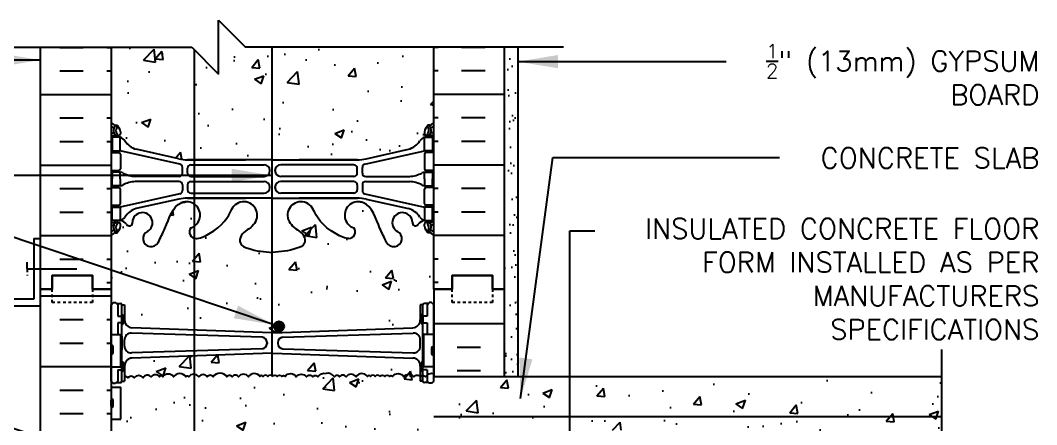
# Model space of a CAD drawing. Header units: inches. Extents: x 234.4 to 292.2, y 94 to 163.8.
# Drawn here: x 254.37 to 292.17, y 148.71 to 163.76 of the extents above; entities that cross this region are included whole.
import ezdxf

# ---------------------------------------------------------------- set-up
doc = ezdxf.new("R2010")
doc.units = ezdxf.units.IN
doc.header["$LTSCALE"] = 0.5
doc.header["$MEASUREMENT"] = 0
doc.linetypes.add('DASHED2', pattern=[0.375, 0.25, -0.125])
for name, color, linetype in [('HATCH', 12, 'Continuous'), ('line25', 2, 'Continuous'), ('LINE3', 3, 'Continuous'), ('LINE50', 5, 'Continuous'), ('LINE9', 9, 'Continuous'), ('TEXT', 4, 'Continuous'), ('Web_Edge', 9, 'Continuous')]:
    doc.layers.add(name, color=color, linetype=linetype)
doc.styles.add('DIM', font='romans.shx', dxfattribs={"width": 0.7})
doc.styles.add('ROMANS', font='romans.shx', dxfattribs={"height": 0.75})
doc.styles.get("Standard").update_dxf_attribs({"font": 'romans.shx', "height": 0.75})
doc.linetypes.add('STEEL', pattern='A,0.5,-0.2,["X",Standard,S=0.1,R=0,X=-0.1,Y=-0.05],-0.1', length=0.8)
doc.dimstyles.new('ext_8', dxfattribs={"dimscale": 8, "dimtxt": 0.09375, "dimasz": 0.09375, "dimexe": 0.09375, "dimexo": 0.0625, "dimgap": 0.0625, "dimtad": 1, "dimdec": 1, "dimzin": 3, "dimdsep": 46, "dimlunit": 4, "dimtxsty": 'DIM', "dimcen": 0.09, "dimdle": 0.09375, "dimclrt": 4, "dimadec": 0, "dimazin": 0, "dimtfac": 1, "dimtdec": 1, "dimtmove": 2, "dimatfit": 3, "dimfxl": 1, "dimfrac": 2, "dimtolj": 1, "dimtzin": 0, "dimarcsym": 0})

msp = doc.modelspace()

# ---------------------------------------------------------------- hatches: boundary and pattern name
at = {"layer": 'HATCH'}
h = msp.add_hatch(dxfattribs=at)
h.set_pattern_fill('AR-CONC', color=256, scale=0.5)
h.set_pattern_definition([(50, (0, 0), (3.5863, -0.31376), [0.375, -4.125]), (355, (0, 0), (-0.693757, 3.76096), [0.3, -3.3]), (100.4514, (0.299, -0.026), (2.892544, 3.4472), [0.3187, -3.50571]), (46.1842, (0, 1), (5.336207, -0.827596), [0.5625, -6.1875]), (96.6356, (0.4447, 0.931), (4.67331, 4.87059), [0.47805, -5.25857]), (351.1842, (0, 1), (4.67331, 4.87059), [0.45, -4.95]), (21, (0.5, 0.75), (2.984535, -2.013094), [0.375, -4.125]), (326, (0.5, 0.75), (1.216577, 3.62575), [0.3, -3.3]), (71.4514, (0.7487, 0.5822), (4.201112, 1.612656), [0.3187, -3.50571]), (37.5, (0, 0), (0.0607993, 1.6644693), [0, -3.26, 0, -3.35, 0, -3.3125]), (7.5, (0, 0), (1.315348, 1.972059), [0, -1.91, 0, -3.185, 0, -1.2625]), (327.5, (-1.115, 0), (2.669112, -0.1127744), [0, -1.25, 0, -3.9, 0, -5.175]), (317.5, (-1.615, 0), (2.915931, 0.500525), [0, -1.625, 0, -2.59, 0, -3.675])])
h.paths.add_polyline_path([(269.749, 148.508), (288.645, 148.508), (288.645, 150.508), (269.749, 150.508), (269.749, 150.332), (269.669, 150.252), (269.579, 150.252), (269.549, 150.282), (269.399, 150.282, -0.414214), (269.349, 150.332), (269.249, 150.332), (269.249, 150.492, 0.520744), (269.012, 150.492, 0.520567), (268.636, 150.492, 0.520567), (268.217, 150.509, 0.520567), (268.099, 150.509, 0.520567), (267.924, 150.509, 0.494469), (267.749, 150.509, 0.494469), (267.574, 150.509, 0.520567), (267.399, 150.509, 0.520567), (267.281, 150.509, 0.520567), (266.862, 150.492, 0.520567), (266.486, 150.492, 0.520567), (266.249, 150.492, 0.520567), (266.059, 150.492, 0.29101), (265.749, 150.621, 0.29101), (265.439, 150.492, 0.520567), (265.249, 150.492, 0.520567), (265.012, 150.492, 0.520567), (264.636, 150.492, 0.520567), (264.217, 150.509, 0.520567), (264.099, 150.509, 0.520567), (263.924, 150.509, 0.494469), (263.749, 150.509, 0.494469), (263.574, 150.509, 0.520567), (263.399, 150.509, 0.520567), (263.281, 150.509, 0.520567), (262.862, 150.492, 0.520567), (262.486, 150.492, 0.520567), (262.249, 150.492, 0.520567), (262.059, 150.492, 0.520567), (261.547, 150.492, 0.520567), (261.324, 150.492, 0.520567), (261.013, 150.492, 0.520567), (260.637, 150.492, 0.520567), (260.534, 150.492, 0.520567), (260.073, 150.492, 0.520567), (259.674, 150.492, 0.520567), (259.549, 150.492, 0.520567), (259.242, 150.492, 0.520567), (258.94, 150.45, 0.520567), (258.611, 150.45, 0.520567), (258.379, 150.45, 0.304661), (258.249, 150.5), (258.249, 150.332), (258.149, 150.332, -0.414214), (258.099, 150.282), (257.949, 150.282), (257.919, 150.252), (257.829, 150.252), (257.749, 150.332), (257.749, 150.113), (258.114, 150.113), (258.114, 148.913), (257.749, 148.913), (257.749, 148.163), (258.114, 148.163), (258.114, 146.963), (257.749, 146.963), (257.749, 146.213), (258.114, 146.213), (258.114, 145.133), (257.749, 145.133), (257.749, 144.383), (258.114, 144.383), (258.114, 143.303), (257.749, 143.303), (257.749, 142.553), (258.114, 142.553), (258.114, 141.353), (257.749, 141.353), (257.749, 140.95, -0.490353), (258.174, 140.95, -0.520567), (258.379, 140.95, -0.520567), (258.611, 140.95, -0.520567), (258.94, 140.95, -0.520567), (259.242, 140.992, -0.520567), (259.549, 140.992, -0.520567), (259.674, 140.992, -0.520567), (260.073, 140.992, -0.520567), (260.534, 140.992, -0.520567), (260.637, 140.992, -0.520567), (261.013, 140.992, -0.520567), (261.324, 140.992, -0.520567), (261.547, 140.992, -0.520567), (262.059, 140.992, -0.520567), (262.249, 140.992, -0.520567), (262.486, 140.992, -0.520567), (262.862, 140.992, -0.520567), (263.281, 141.009, -0.520567), (263.399, 141.009, -0.520567), (263.574, 141.009, -0.494469), (263.749, 141.009, -0.494469), (263.924, 141.009, -0.520567), (264.099, 141.009, -0.520567), (264.217, 141.009, -0.520567), (264.636, 140.992, -0.520567), (265.012, 140.992, -0.520567), (265.249, 140.992, -0.520567), (265.439, 140.992, -0.29101), (265.749, 141.121, -0.29101), (266.059, 140.992, -0.520567), (266.249, 140.992, -0.520567), (266.486, 140.992, -0.520567), (266.862, 140.992, -0.520567), (267.281, 141.009, -0.520567), (267.399, 141.009, -0.520567), (267.574, 141.009, -0.494469), (267.749, 141.009, -0.494469), (267.924, 141.009, -0.520567), (268.099, 141.009, -0.520567), (268.217, 141.009, -0.520567), (268.636, 140.992, -0.520567), (269.012, 140.992, -0.520567), (269.249, 140.992, -0.520567), (269.439, 140.992, -0.66246), (269.749, 141.008), (269.749, 142.508), (269.749, 147.008)])
h.paths.add_polyline_path([(269.403, 159.604, -0.249069), (269.513, 159.812), (269.513, 159.853), (269.603, 159.853, 0.088416), (269.749, 159.951), (269.749, 162.758), (262.749, 162.758), (261.749, 163.758), (261.749, 161.758), (260.749, 162.758), (257.749, 162.758), (257.749, 159.951, 0.088416), (257.895, 159.853), (257.985, 159.853), (257.985, 159.812, -0.249069), (258.095, 159.604), (258.095, 159.537, -0.414214), (258.032, 159.474), (257.985, 159.474), (257.985, 159.404), (258.09, 159.404, -0.168672), (258.276, 159.255, 0.17445), (258.683, 158.959), (260.264, 158.606, 0.054974), (260.591, 158.57), (263.749, 158.57), (266.907, 158.57, 0.054974), (267.234, 158.606), (268.814, 158.959, 0.17445), (269.222, 159.255, -0.168672), (269.408, 159.404), (269.513, 159.404), (269.513, 159.474), (269.465, 159.474, -0.414214), (269.403, 159.537)])
edge = h.paths.add_edge_path()
edge.add_arc((269.403, 155.397), 0.5, 46.2109, 66.4218)
edge.add_line((269.603, 155.856), (269.513, 155.856))
edge.add_line((269.513, 155.856), (269.513, 155.897))
edge.add_arc((269.653, 156.104), 0.25, 180, 235.9442, ccw=False)
edge.add_line((269.403, 156.104), (269.403, 156.172))
edge.add_arc((269.465, 156.172), 0.0625, 90, 180, ccw=False)
edge.add_line((269.465, 156.234), (269.513, 156.234))
edge.add_line((269.513, 156.234), (269.513, 156.304))
edge.add_line((269.513, 156.304), (269.408, 156.304))
edge.add_arc((269.445, 155.955), 0.352, 96.1291, 141.5331)
edge.add_arc((269.068, 156.223), 0.113, 167.8156, 334.0569, ccw=False)
edge.add_arc((268.583, 156.228), 0.375, 2.9237, 239.8675)
edge.add_arc((268.263, 155.634), 0.3, -152.403, 63.9425, ccw=False)
edge.add_spline(control_points=[(267.997, 155.495), (267.911, 155.662), (267.658, 156.152), (267.464, 156.833), (267.138, 156.964)], knot_values=[0, 0, 0, 0, 0.579211, 1.703896, 1.703896, 1.703896, 1.703896], degree=3, periodic=0)
edge.add_spline(control_points=[(267.138, 156.964), (267.088, 156.983), (267.034, 156.996), (266.977, 157.004)], knot_values=[1.703896, 1.703896, 1.703896, 1.703896, 1.875321, 1.875321, 1.875321, 1.875321], degree=3, periodic=0)
edge.add_arc((266.936, 156.506), 0.5, 85.2926, 251.7937)
edge.add_arc((266.59, 155.881), 0.242, -90, 38.2327, ccw=False)
edge.add_spline(control_points=[(266.59, 155.639), (266.469, 155.637), (265.65, 155.989), (265.405, 156.436), (265.265, 156.716)], knot_values=[0.038125, 0.038125, 0.038125, 0.038125, 0.320663, 1.237398, 1.237398, 1.237398, 1.237398], degree=3, periodic=0)
edge.add_spline(control_points=[(265.265, 156.716), (265.262, 156.722), (265.259, 156.728), (265.256, 156.735)], knot_values=[1.237398, 1.237398, 1.237398, 1.237398, 1.258119, 1.258119, 1.258119, 1.258119], degree=3, periodic=0)
edge.add_arc((264.811, 156.506), 0.5, 28.0183, 224.1875)
edge.add_spline(control_points=[(264.453, 156.157), (264.56, 155.995), (264.92, 155.904), (264.997, 155.408), (264.449, 155.172), (264.045, 155.144), (263.749, 155.123)], knot_values=[0.229407, 0.229407, 0.229407, 0.229407, 0.844432, 1.128849, 1.464331, 2.389004, 2.389004, 2.389004, 2.389004], degree=3, periodic=0)
edge.add_spline(control_points=[(263.749, 155.123), (263.453, 155.144), (263.049, 155.172), (262.501, 155.408), (262.577, 155.904), (262.937, 155.995), (263.045, 156.157)], knot_values=[0.229407, 0.229407, 0.229407, 0.229407, 1.15408, 1.489562, 1.773979, 2.389004, 2.389004, 2.389004, 2.389004], degree=3, periodic=0)
edge.add_arc((262.686, 156.506), 0.5, 315.8125, 511.9817)
edge.add_spline(control_points=[(262.242, 156.735), (262.239, 156.728), (262.236, 156.722), (262.233, 156.716)], knot_values=[1.237398, 1.237398, 1.237398, 1.237398, 1.258119, 1.258119, 1.258119, 1.258119], degree=3, periodic=0)
edge.add_spline(control_points=[(262.233, 156.716), (262.093, 156.436), (261.848, 155.989), (261.029, 155.637), (260.908, 155.639)], knot_values=[0.038125, 0.038125, 0.038125, 0.038125, 0.95486, 1.237398, 1.237398, 1.237398, 1.237398], degree=3, periodic=0)
edge.add_arc((260.908, 155.881), 0.242, 141.7673, 270, ccw=False)
edge.add_arc((260.561, 156.506), 0.5, 288.2063, 454.7074)
edge.add_spline(control_points=[(260.52, 157.004), (260.464, 156.996), (260.409, 156.983), (260.36, 156.964)], knot_values=[1.703896, 1.703896, 1.703896, 1.703896, 1.875321, 1.875321, 1.875321, 1.875321], degree=3, periodic=0)
edge.add_spline(control_points=[(260.36, 156.964), (260.034, 156.833), (259.84, 156.152), (259.587, 155.662), (259.501, 155.495)], knot_values=[0, 0, 0, 0, 1.124685, 1.703896, 1.703896, 1.703896, 1.703896], degree=3, periodic=0)
edge.add_arc((259.235, 155.634), 0.3, 116.0575, 333.1892, ccw=False)
edge.add_arc((258.915, 156.228), 0.375, 300.1325, 537.0763)
edge.add_arc((258.43, 156.223), 0.113, -154.0569, 12.1844, ccw=False)
edge.add_arc((258.052, 155.955), 0.352, 38.4669, 83.8709)
edge.add_line((258.09, 156.304), (257.985, 156.304))
edge.add_line((257.985, 156.304), (257.985, 156.234))
edge.add_line((257.985, 156.234), (258.032, 156.234))
edge.add_arc((258.032, 156.172), 0.0625, 0, 90, ccw=False)
edge.add_line((258.095, 156.172), (258.095, 156.104))
edge.add_arc((257.845, 156.104), 0.25, 304.0558, 360, ccw=False)
edge.add_line((257.985, 155.897), (257.985, 155.856))
edge.add_line((257.985, 155.856), (257.895, 155.856))
edge.add_arc((258.095, 155.397), 0.5, 113.5782, 133.7891)
edge.add_line((257.749, 155.758), (257.749, 153.758))
edge.add_line((257.749, 153.758), (257.749, 153.172))
edge.add_line((257.749, 153.172), (257.829, 153.252))
edge.add_line((257.829, 153.252), (257.919, 153.252))
edge.add_line((257.919, 153.252), (257.949, 153.222))
edge.add_line((257.949, 153.222), (258.099, 153.222))
edge.add_arc((258.099, 153.172), 0.05, 0, 90, ccw=False)
edge.add_line((258.149, 153.172), (258.249, 153.172))
edge.add_line((258.249, 153.172), (258.249, 152.611))
edge.add_arc((258.549, 152.611), 0.3, 180, 265.2426)
edge.add_line((258.524, 152.312), (263.732, 152.128))
edge.add_arc((263.749, 152.327), 0.2, 265.2426, 270)
edge.add_arc((263.749, 152.327), 0.2, 270, 274.7574)
edge.add_line((263.765, 152.128), (268.974, 152.312))
edge.add_arc((268.949, 152.611), 0.3, 274.7574, 360)
edge.add_line((269.249, 152.611), (269.249, 153.172))
edge.add_line((269.249, 153.172), (269.349, 153.172))
edge.add_arc((269.399, 153.172), 0.05, 90, 180, ccw=False)
edge.add_line((269.399, 153.222), (269.549, 153.222))
edge.add_line((269.549, 153.222), (269.579, 153.252))
edge.add_line((269.579, 153.252), (269.669, 153.252))
edge.add_line((269.669, 153.252), (269.749, 153.172))
edge.add_line((269.749, 153.172), (269.749, 153.758))
edge.add_line((269.749, 153.758), (269.749, 155.758))
h.paths.add_polyline_path([(268.974, 151.191), (263.765, 151.375, 0.020761), (263.749, 151.376, 0.020761), (263.732, 151.375), (258.524, 151.191, 0.390098), (258.249, 150.892), (258.249, 150.5, -0.304661), (258.379, 150.45, -0.520567), (258.611, 150.45, -0.520567), (258.94, 150.45, -0.520567), (259.242, 150.492, -0.520567), (259.549, 150.492, -0.520567), (259.674, 150.492, -0.520567), (260.073, 150.492, -0.520567), (260.534, 150.492, -0.520567), (260.637, 150.492, -0.520567), (261.013, 150.492, -0.520567), (261.324, 150.492, -0.520567), (261.547, 150.492, -0.520567), (262.059, 150.492, -0.520567), (262.249, 150.492, -0.520567), (262.486, 150.492, -0.520567), (262.862, 150.492, -0.520567), (263.281, 150.509, -0.520567), (263.399, 150.509, -0.520567), (263.574, 150.509, -0.494469), (263.749, 150.509, -0.494469), (263.924, 150.509, -0.520567), (264.099, 150.509, -0.520567), (264.217, 150.509, -0.520567), (264.636, 150.492, -0.520567), (265.012, 150.492, -0.520567), (265.249, 150.492, -0.520567), (265.439, 150.492, -0.29101), (265.749, 150.621, -0.29101), (266.059, 150.492, -0.520567), (266.249, 150.492, -0.520567), (266.486, 150.492, -0.520567), (266.862, 150.492, -0.520567), (267.281, 150.509, -0.520567), (267.399, 150.509, -0.520567), (267.574, 150.509, -0.494469), (267.749, 150.509, -0.494469), (267.924, 150.509, -0.520567), (268.099, 150.509, -0.520567), (268.217, 150.509, -0.520567), (268.636, 150.492, -0.520567), (269.012, 150.492, -0.520744), (269.249, 150.492), (269.249, 150.892, 0.390098)])
h.paths.add_polyline_path([(269.384, 140.603), (269.749, 140.603), (269.749, 141.008, 0.66246), (269.439, 140.992, 0.520567), (269.249, 140.992, 0.520567), (269.012, 140.992, 0.520567), (268.636, 140.992, 0.520567), (268.217, 141.009, 0.520567), (268.099, 141.009, 0.520567), (267.924, 141.009, 0.494469), (267.749, 141.009, 0.494469), (267.574, 141.009, 0.520567), (267.399, 141.009, 0.520567), (267.281, 141.009, 0.520567), (266.862, 140.992, 0.520567), (266.486, 140.992, 0.520567), (266.249, 140.992, 0.520567), (266.059, 140.992, 0.29101), (265.749, 141.121, 0.29101), (265.439, 140.992, 0.520567), (265.249, 140.992, 0.520567), (265.012, 140.992, 0.520567), (264.636, 140.992, 0.520567), (264.217, 141.009, 0.520567), (264.099, 141.009, 0.520567), (263.924, 141.009, 0.494469), (263.749, 141.009, 0.494469), (263.574, 141.009, 0.520567), (263.399, 141.009, 0.520567), (263.281, 141.009, 0.520567), (262.862, 140.992, 0.520567), (262.486, 140.992, 0.520567), (262.249, 140.992, 0.520567), (262.059, 140.992, 0.520567), (261.547, 140.992, 0.520567), (261.324, 140.992, 0.520567), (261.013, 140.992, 0.520567), (260.637, 140.992, 0.520567), (260.534, 140.992, 0.520567), (260.073, 140.992, 0.520567), (259.674, 140.992, 0.520567), (259.549, 140.992, 0.520567), (259.242, 140.992, 0.520567), (258.94, 140.95, 0.520567), (258.611, 140.95, 0.520567), (258.379, 140.95, 0.520567), (258.174, 140.95, 0.490353), (257.749, 140.95), (257.749, 140.603), (258.114, 140.603), (258.114, 139.771, -0.327813), (258.149, 139.723), (258.249, 139.723), (258.249, 139.163, 0.390098), (258.524, 138.864), (263.732, 138.68, 0.020761), (263.749, 138.679, 0.020761), (263.765, 138.68), (268.974, 138.864, 0.390098), (269.249, 139.163), (269.249, 139.723), (269.349, 139.723, -0.327813), (269.384, 139.771)])
h.paths.add_polyline_path([(263.549, 138.321, 0.390098), (263.365, 138.52), (258.509, 138.672, 0.425773), (258.249, 138.422), (258.249, 138.185, 0.425773), (258.509, 137.935), (263.365, 138.087, 0.390098), (263.549, 138.286)])
h.paths.add_polyline_path([(269.249, 138.185), (269.249, 138.422, 0.425773), (268.989, 138.672), (264.132, 138.52, 0.390098), (263.949, 138.321), (263.949, 138.286, 0.390098), (264.132, 138.087), (268.993, 137.935, 0.421005)])
h = msp.add_hatch(dxfattribs=at)
h.set_pattern_fill('AR-SAND', color=256, scale=0.5, style=0)
h.set_pattern_definition([(37.5, (74.61615, 8.0984), (-0.0314967, 0.963412), [0, -0.76, 0, -0.85, 0, -0.8125]), (7.5, (74.6161, 8.0984), (0.8848884, 1.411073), [0, -0.41, 0, -0.685, 0, -0.2625]), (327.5, (74.00115, 8.0984), (1.557071, 0.0028295), [0, -0.25, 0, -0.9, 0, -1.175]), (317.5, (74.0011, 8.0984), (1.503063, 0.438838), [0, -0.125, 0, -0.59, 0, -0.675])])
h.paths.add_polyline_path([(272.374, 150.508), (272.874, 150.508), (272.874, 162.758), (272.374, 162.758), (272.374, 153.758)])
h = msp.add_hatch(dxfattribs=at)
h.set_pattern_fill('INSUL', color=256, scale=7, style=0)
h.set_pattern_definition([(0, (-2668.4127, -261.2513), (0, 2.625), []), (0, (-2668.4127, -260.3763), (0, 2.625), [0.875, -0.875]), (0, (-2668.4127, -259.5013), (0, 2.625), [0.875, -0.875])])
h.paths.add_polyline_path([(255.124, 135.758), (255.561, 135.758), (255.561, 136.258), (257.061, 136.258), (257.061, 135.758), (257.749, 135.758), (257.749, 153.758), (257.061, 153.758), (257.061, 154.258), (255.561, 154.258), (255.561, 153.758), (255.124, 153.758)])
h = msp.add_hatch(dxfattribs=at)
h.set_pattern_fill('INSUL', color=256, scale=7, style=0)
h.set_pattern_definition([(0, (74.6161, 8.0984), (0, 2.625), []), (0, (74.6161, 8.9734), (0, 2.625), [0.875, -0.875]), (0, (74.6161, 9.8484), (0, 2.625), [0.875, -0.875])])
h.paths.add_polyline_path([(272.374, 141.008), (269.749, 141.008), (269.749, 135.758), (270.436, 135.758), (270.436, 136.258), (271.936, 136.258), (271.936, 135.758), (272.374, 135.758)])
h.paths.add_polyline_path([(270.436, 153.258), (270.436, 153.758), (269.749, 153.758), (269.749, 150.508), (272.374, 150.508), (272.374, 153.758), (271.936, 153.758), (271.936, 153.258)])
at = {"layer": 'LINE3'}
msp.add_hatch(color=256, dxfattribs=at).paths.add_polyline_path([(264.18, 152.37, 1), (263.805, 152.37, 1)])

# ---------------------------------------------------------------- linework, layer by layer
at = {"layer": 'HATCH'}
for p, q in [((255.837, 162.749), (256.712, 162.749)), ((257.587, 162.749), (257.749, 162.749)), ((269.91, 162.749), (269.749, 162.749)), ((271.66, 162.749), (270.785, 162.749)), ((255.837, 161.874), (256.712, 161.874)), ((257.587, 161.874), (257.749, 161.874)), ((269.91, 161.874), (269.749, 161.874)), ((271.66, 161.874), (270.785, 161.874)), ((255.124, 160.999), (257.749, 160.999)), ((272.374, 160.999), (269.749, 160.999)), ((255.837, 160.124), (256.712, 160.124)), ((257.587, 160.124), (257.749, 160.124)), ((269.91, 160.124), (269.749, 160.124)), ((271.66, 160.124), (270.785, 160.124)), ((255.837, 159.249), (256.712, 159.249)), ((257.587, 159.249), (257.749, 159.249)), ((269.91, 159.249), (269.749, 159.249)), ((271.66, 159.249), (270.785, 159.249)), ((255.124, 158.374), (257.749, 158.374)), ((272.374, 158.374), (269.749, 158.374)), ((255.837, 157.499), (256.712, 157.499)), ((257.587, 157.499), (257.749, 157.499)), ((269.91, 157.499), (269.749, 157.499)), ((271.66, 157.499), (270.785, 157.499)), ((255.837, 156.624), (256.712, 156.624)), ((257.587, 156.624), (257.749, 156.624)), ((269.91, 156.624), (269.749, 156.624)), ((271.66, 156.624), (270.785, 156.624)), ((255.124, 155.749), (257.749, 155.749)), ((272.374, 155.749), (269.749, 155.749)), ((255.837, 154.874), (256.712, 154.874)), ((257.587, 154.874), (257.749, 154.874)), ((269.91, 154.874), (269.749, 154.874)), ((271.66, 154.874), (270.785, 154.874)), ((257.587, 153.999), (257.749, 153.999)), ((269.91, 153.999), (269.749, 153.999))]:
    msp.add_line(p, q, dxfattribs=at)
for points in [[(263.749, 150.509, 0.494469), (263.574, 150.509, 0.520567), (263.399, 150.509, 0.520567), (263.281, 150.509, 0.520567), (262.862, 150.492, 0.520567), (262.486, 150.492, 0.520567), (262.249, 150.492, 0.520567), (262.059, 150.492, 0.520567), (261.547, 150.492, 0.520567), (261.324, 150.492, 0.520567), (261.013, 150.492, 0.520567), (260.637, 150.492, 0.520567), (260.534, 150.492, 0.520567), (260.073, 150.492, 0.520567), (259.674, 150.492, 0.520567), (259.549, 150.492, 0.520567), (259.242, 150.492, 0.520567), (258.94, 150.45, 0.520567), (258.611, 150.45, 0.520567), (258.379, 150.45, 0.304661), (258.249, 150.5, 0.304661)], [(263.749, 150.509, -0.494469), (263.924, 150.509, -0.520567), (264.099, 150.509, -0.520567), (264.217, 150.509, -0.520567), (264.636, 150.492, -0.520567), (265.012, 150.492, -0.520567), (265.249, 150.492, -0.520567), (265.439, 150.492, -0.29101), (265.749, 150.621, -0.29101)], [(267.749, 150.509, 0.494469), (267.574, 150.509, 0.520567), (267.399, 150.509, 0.520567), (267.281, 150.509, 0.520567), (266.862, 150.492, 0.520567), (266.486, 150.492, 0.520567), (266.249, 150.492, 0.520567), (266.059, 150.492, 0.29101), (265.749, 150.621, 0.29101)], [(267.749, 150.509, -0.494469), (267.924, 150.509, -0.520567), (268.099, 150.509, -0.520567), (268.217, 150.509, -0.520567), (268.636, 150.492, -0.520567), (269.012, 150.492, -0.520567), (269.249, 150.492, -0.520567), (269.439, 150.492, -0.29101), (269.749, 150.621, -0.29101)]]:
    msp.add_lwpolyline(points, format="xyb", dxfattribs=at)
at = {"layer": 'line25'}
for p, q in [((257.749, 162.758), (257.749, 153.758)), ((269.749, 153.758), (269.749, 162.758)), ((257.749, 153.758), (257.749, 135.758)), ((269.749, 153.758), (269.749, 150.508)), ((257.749, 152.063), (258.114, 152.063)), ((258.114, 150.863), (258.114, 152.063)), ((269.749, 152.063), (269.384, 152.063)), ((269.384, 150.863), (269.384, 152.063)), ((257.749, 150.863), (258.114, 150.863)), ((269.749, 150.863), (269.384, 150.863)), ((269.749, 150.508), (288.645, 150.508)), ((257.749, 150.113), (258.114, 150.113)), ((258.114, 148.913), (258.114, 150.113)), ((257.749, 148.913), (258.114, 148.913))]:
    msp.add_line(p, q, dxfattribs=at)
at = {"layer": 'LINE3'}
for p, q in [((260.857, 126.65), (260.857, 162.65)), ((263.732, 162.758), (263.732, 150.526))]:
    msp.add_line(p, q, dxfattribs=at)
at = {"layer": 'LINE3', "linetype": 'STEEL'}
msp.add_line((288.645, 149.008), (269.749, 149.008), dxfattribs=at)
at = {"layer": 'LINE3'}
msp.add_circle((263.993, 152.37), 0.188, dxfattribs=at)
at = {"layer": 'LINE50'}
for p, q in [((255.124, 153.758), (255.124, 162.758)), ((272.374, 153.758), (272.374, 162.758)), ((255.124, 135.758), (255.124, 153.758)), ((272.374, 150.508), (272.374, 153.758))]:
    msp.add_line(p, q, dxfattribs=at)
for points in [[(255.124, 153.758), (255.561, 153.758), (255.561, 154.258), (257.061, 154.258), (257.061, 153.758), (257.749, 153.758)], [(257.749, 153.758), (257.061, 153.758), (257.061, 154.258), (255.561, 154.258), (255.561, 153.758), (255.124, 153.758)], [(272.374, 153.758), (271.936, 153.758), (271.936, 154.258), (270.436, 154.258), (270.436, 153.758), (269.749, 153.758)], [(269.749, 153.758), (270.436, 153.758), (270.436, 154.258), (271.936, 154.258), (271.936, 153.758), (272.374, 153.758)]]:
    msp.add_lwpolyline(points, dxfattribs=at)
at = {"layer": 'LINE9'}
for p, q in [((261.749, 161.758), (261.749, 163.758)), ((261.749, 163.758), (262.749, 162.758)), ((248.924, 162.758), (260.749, 162.758)), ((260.749, 162.758), (261.749, 161.758)), ((274.573, 162.758), (262.749, 162.758)), ((272.874, 162.758), (272.874, 150.508)), ((254.874, 155.636), (254.874, 153.386)), ((254.874, 155.636), (255.124, 155.636)), ((254.624, 154.511), (254.624, 154.761)), ((254.624, 154.511), (256.47, 154.511)), ((254.874, 153.386), (252.124, 153.386)), ((252.124, 153.136), (255.124, 153.136)), ((257.749, 153.172), (257.829, 153.252)), ((257.749, 150.332), (257.749, 153.172)), ((257.829, 153.252), (257.919, 153.252)), ((257.999, 153.172), (257.919, 153.252)), ((257.949, 153.222), (258.099, 153.222)), ((257.999, 153.222), (258.099, 153.222)), ((257.999, 153.172), (257.999, 152.752)), ((258.149, 153.172), (258.249, 153.172)), ((258.149, 150.332), (258.149, 153.172)), ((258.149, 153.152), (258.149, 153.152)), ((258.249, 153.172), (258.249, 152.611)), ((269.249, 153.172), (269.249, 152.611)), ((269.349, 153.172), (269.249, 153.172)), ((269.349, 150.332), (269.349, 153.172)), ((269.349, 153.152), (269.349, 153.152)), ((269.499, 153.222), (269.399, 153.222)), ((269.549, 153.222), (269.399, 153.222)), ((269.499, 153.172), (269.579, 153.252)), ((269.499, 153.172), (269.499, 152.752)), ((269.669, 153.252), (269.579, 153.252)), ((269.749, 153.172), (269.669, 153.252)), ((269.749, 150.332), (269.749, 153.172)), ((258.149, 152.802), (258.199, 152.802)), ((258.199, 152.802), (258.199, 152.452)), ((269.349, 152.802), (269.299, 152.802)), ((269.299, 152.802), (269.299, 152.452)), ((257.999, 152.502), (257.999, 152.063)), ((258.149, 152.452), (258.199, 152.452)), ((269.349, 152.452), (269.299, 152.452)), ((269.499, 152.502), (269.499, 152.063)), ((263.365, 151.968), (258.509, 152.12)), ((263.732, 152.128), (258.524, 152.312)), ((263.765, 152.128), (268.974, 152.312)), ((264.132, 151.968), (268.989, 152.12)), ((258.249, 151.633), (258.249, 151.87)), ((263.549, 151.769), (263.549, 151.734)), ((263.949, 151.769), (263.949, 151.734)), ((269.249, 151.633), (269.249, 151.87)), ((263.365, 151.535), (258.509, 151.383)), ((263.732, 151.375), (258.524, 151.191)), ((263.765, 151.375), (268.974, 151.191)), ((264.132, 151.535), (268.989, 151.383)), ((258.149, 151.052), (258.199, 151.052)), ((258.199, 151.052), (258.199, 150.702)), ((258.249, 150.892), (258.249, 150.332)), ((269.249, 150.892), (269.249, 150.332)), ((269.299, 151.052), (269.299, 150.702)), ((269.349, 151.052), (269.299, 151.052)), ((257.999, 150.752), (257.999, 150.332)), ((258.149, 150.702), (258.199, 150.702)), ((269.349, 150.702), (269.299, 150.702)), ((269.499, 150.752), (269.499, 150.332)), ((257.749, 150.332), (257.829, 150.252)), ((257.829, 150.252), (257.919, 150.252)), ((257.999, 150.332), (257.919, 150.252)), ((257.949, 150.282), (258.099, 150.282)), ((257.999, 150.282), (258.099, 150.282)), ((258.149, 150.332), (258.249, 150.332)), ((269.349, 150.332), (269.249, 150.332)), ((269.549, 150.282), (269.399, 150.282)), ((269.499, 150.282), (269.399, 150.282)), ((269.499, 150.332), (269.579, 150.252)), ((269.669, 150.252), (269.579, 150.252)), ((269.749, 150.332), (269.669, 150.252))]:
    msp.add_line(p, q, dxfattribs=at)
at = {"layer": 'LINE9', "linetype": 'DASHED2'}
msp.add_line((254.624, 154.511), (254.624, 154.261), dxfattribs=at)
at = {"layer": 'LINE9', "linetype": 'DASHED2', "ltscale": 0.15}
for points in [[(257.061, 153.758), (257.061, 153.758), (257.061, 153.258), (255.561, 153.258), (255.561, 153.758), (255.561, 153.758)], [(271.936, 153.758), (271.936, 153.758), (271.936, 153.258), (270.436, 153.258), (270.436, 153.758), (270.436, 153.758)]]:
    msp.add_lwpolyline(points, dxfattribs=at)
at = {"layer": 'LINE9'}
for points in [[(257.999, 152.752), (258.149, 152.752), (258.149, 152.502), (257.999, 152.502)], [(269.499, 152.752), (269.349, 152.752), (269.349, 152.502), (269.499, 152.502)], [(258.114, 152.002), (258.149, 152.002), (258.149, 151.502), (258.114, 151.502)], [(269.384, 152.002), (269.349, 152.002), (269.349, 151.502), (269.384, 151.502)], [(288.645, 140.008), (288.645, 144.758), (287.645, 145.758), (289.645, 145.758), (288.645, 146.758), (288.645, 151.508)], [(257.999, 150.752), (258.149, 150.752), (258.149, 151.002), (258.114, 151.002)], [(269.499, 150.752), (269.349, 150.752), (269.349, 151.002), (269.384, 151.002)]]:
    msp.add_lwpolyline(points, dxfattribs=at)
for centre, radius, start, end in [((258.099, 153.172), 0.05, 0, 90), ((269.399, 153.172), 0.05, 90, 180), ((258.549, 152.611), 0.3, 180, 265.2426), ((268.949, 152.611), 0.3, 274.7574, 0), ((258.499, 151.87), 0.25, 87.7479, 180), ((263.349, 151.769), 0.2, 0, 85.2426), ((263.749, 152.327), 0.2, 265.2426, 270), ((263.749, 152.327), 0.2, 270, 274.7574), ((264.149, 151.769), 0.2, 94.7574, 180), ((268.999, 151.87), 0.25, 0, 92.2521), ((258.499, 151.633), 0.25, 180, 272.2521), ((263.349, 151.734), 0.2, 274.7574, 0), ((264.149, 151.734), 0.2, 180, 265.2426), ((268.999, 151.633), 0.25, 267.7479, 0), ((258.549, 150.892), 0.3, 94.7574, 180), ((263.749, 151.176), 0.2, 90, 94.7574), ((263.749, 151.176), 0.2, 85.2426, 90), ((268.949, 150.892), 0.3, 0, 85.2426), ((258.099, 150.332), 0.05, 270, 0), ((269.399, 150.332), 0.05, 180, 270)]:
    msp.add_arc(centre, radius, start, end, dxfattribs=at)
at = {"layer": 'Web_Edge'}
for p, q in [((257.749, 159.574), (257.827, 159.574)), ((257.895, 159.853), (257.985, 159.853)), ((257.985, 159.853), (257.985, 159.812)), ((258.095, 159.604), (258.095, 159.537)), ((269.403, 159.604), (269.403, 159.537)), ((269.603, 159.853), (269.513, 159.853)), ((269.513, 159.853), (269.513, 159.812)), ((269.749, 159.574), (269.671, 159.574)), ((257.749, 159.474), (258.032, 159.474)), ((257.895, 159.474), (257.895, 159.404)), ((257.985, 159.474), (257.985, 159.404)), ((269.749, 159.474), (269.465, 159.474)), ((269.513, 159.474), (269.513, 159.404)), ((269.603, 159.474), (269.603, 159.404)), ((257.749, 158.834), (258.032, 158.834)), ((257.895, 158.904), (257.895, 158.834)), ((257.985, 158.904), (257.985, 158.834)), ((260.307, 158.408), (258.09, 158.904)), ((258.095, 158.772), (258.095, 158.237)), ((260.264, 158.606), (258.683, 158.959)), ((267.19, 158.408), (269.408, 158.904)), ((267.234, 158.606), (268.814, 158.959)), ((269.403, 158.772), (269.403, 158.237)), ((269.749, 158.834), (269.465, 158.834)), ((269.513, 158.904), (269.513, 158.834)), ((269.603, 158.904), (269.603, 158.834)), ((260.591, 158.57), (262.749, 158.57)), ((263.749, 158.57), (260.591, 158.57)), ((260.718, 158.383), (263.437, 158.383)), ((263.749, 158.57), (266.907, 158.57)), ((266.78, 158.383), (264.061, 158.383)), ((266.907, 158.57), (264.749, 158.57)), ((257.749, 158.174), (258.032, 158.174)), ((257.895, 158.174), (257.895, 158.104)), ((257.985, 158.174), (257.985, 158.104)), ((260.405, 158.074), (260.405, 158.286)), ((260.593, 158.074), (260.593, 158.258)), ((266.905, 158.074), (266.905, 158.258)), ((267.093, 158.074), (267.093, 158.286)), ((269.749, 158.174), (269.465, 158.174)), ((269.513, 158.174), (269.513, 158.104)), ((269.603, 158.174), (269.603, 158.104)), ((260.28, 157.949), (258.643, 157.949)), ((260.28, 157.76), (258.643, 157.76)), ((260.405, 157.635), (260.405, 157.423)), ((260.593, 157.634), (260.593, 157.45)), ((260.718, 157.949), (263.437, 157.949)), ((260.718, 157.759), (263.437, 157.759)), ((266.78, 157.949), (264.061, 157.949)), ((266.78, 157.759), (264.061, 157.759)), ((266.905, 157.634), (266.905, 157.45)), ((267.093, 157.635), (267.093, 157.423)), ((267.218, 157.949), (268.855, 157.949)), ((267.218, 157.76), (268.855, 157.76)), ((257.749, 157.534), (258.032, 157.534)), ((257.895, 157.534), (257.895, 157.604)), ((257.985, 157.534), (257.985, 157.604)), ((260.307, 157.301), (258.09, 156.804)), ((258.095, 156.937), (258.095, 157.472)), ((260.718, 157.325), (263.437, 157.325)), ((266.78, 157.325), (264.061, 157.325)), ((267.19, 157.301), (269.408, 156.804)), ((269.403, 156.937), (269.403, 157.472)), ((269.749, 157.534), (269.465, 157.534)), ((269.513, 157.534), (269.513, 157.604)), ((269.603, 157.534), (269.603, 157.604)), ((257.749, 156.874), (258.032, 156.874)), ((257.895, 156.804), (257.895, 156.874)), ((257.985, 156.804), (257.985, 156.874)), ((260.264, 157.103), (258.683, 156.75)), ((260.591, 157.139), (262.749, 157.139)), ((263.749, 157.139), (260.591, 157.139)), ((263.749, 157.139), (266.907, 157.139)), ((266.907, 157.139), (264.749, 157.139)), ((267.234, 157.103), (268.814, 156.75)), ((269.749, 156.874), (269.465, 156.874)), ((269.513, 156.804), (269.513, 156.874)), ((269.603, 156.804), (269.603, 156.874)), ((257.749, 156.234), (258.032, 156.234)), ((257.749, 156.134), (257.827, 156.134)), ((257.895, 156.234), (257.895, 156.304)), ((257.985, 156.234), (257.985, 156.304)), ((258.095, 156.104), (258.095, 156.172)), ((269.403, 156.104), (269.403, 156.172)), ((269.749, 156.234), (269.465, 156.234)), ((269.513, 156.234), (269.513, 156.304)), ((269.603, 156.234), (269.603, 156.304)), ((269.749, 156.134), (269.671, 156.134)), ((257.895, 155.856), (257.985, 155.856)), ((257.985, 155.856), (257.985, 155.897)), ((269.513, 155.856), (269.513, 155.897)), ((269.603, 155.856), (269.513, 155.856)), ((257.749, 151.392), (257.749, 151.612)), ((257.789, 151.652), (257.789, 151.652)), ((257.829, 151.392), (257.829, 151.612)), ((269.669, 151.573), (269.669, 151.353)), ((269.709, 151.613), (269.709, 151.613)), ((269.749, 151.573), (269.749, 151.353)), ((257.749, 151.557), (257.749, 151.557)), ((257.749, 151.447), (257.749, 151.447)), ((257.789, 151.352), (257.789, 151.352)), ((269.709, 151.313), (269.709, 151.313)), ((269.749, 151.518), (269.749, 151.518)), ((269.749, 151.408), (269.749, 151.408)), ((257.749, 149.403), (257.749, 149.623)), ((257.749, 149.568), (257.749, 149.568)), ((257.749, 149.458), (257.749, 149.458)), ((257.789, 149.663), (257.789, 149.663)), ((257.789, 149.363), (257.789, 149.363)), ((257.829, 149.403), (257.829, 149.623))]:
    msp.add_line(p, q, dxfattribs=at)
for points in [[(257.79, 158.904), (258.09, 158.904), (258.09, 159.404), (257.79, 159.404)], [(269.708, 158.904), (269.408, 158.904), (269.408, 159.404), (269.708, 159.404)], [(257.79, 156.804), (258.09, 156.804), (258.09, 156.304), (257.79, 156.304)], [(269.708, 156.804), (269.408, 156.804), (269.408, 156.304), (269.708, 156.304)]]:
    msp.add_lwpolyline(points, close=True, dxfattribs=at)
for points in [[(258.09, 157.854), (258.09, 158.104), (257.79, 158.104), (257.79, 157.854)], [(269.408, 157.854), (269.408, 158.104), (269.708, 158.104), (269.708, 157.854)], [(258.09, 157.854), (258.09, 157.604), (257.79, 157.604), (257.79, 157.854)], [(269.408, 157.854), (269.408, 157.604), (269.708, 157.604), (269.708, 157.854)]]:
    msp.add_lwpolyline(points, dxfattribs=at)
for centre, radius, start, end in [((258.095, 160.312), 0.5, 226.2109, 250.5288), ((269.403, 160.312), 0.5, 289.4712, 313.7891), ((258.095, 160.312), 0.6, 234.7832, 245.0748), ((257.827, 159.594), 0.0196, 269.4032, 15.4901), ((258.089, 159.659), 0.25, 140.1145, 222.4609), ((257.833, 159.748), 0.021, 343.464, 63.9957), ((257.931, 159.79), 0.045, 321.448, 139.1879), ((257.937, 159.521), 0.045, 222.4609, 42.4609), ((257.845, 159.604), 0.25, 0, 70.5288), ((258.089, 159.659), 0.16, 140.0001, 222.4609), ((258.032, 159.537), 0.0625, 270, 0), ((269.653, 159.604), 0.25, 109.4712, 180), ((269.465, 159.537), 0.0625, 180, 270), ((269.56, 159.521), 0.045, 137.5391, 317.5391), ((269.567, 159.79), 0.045, 40.8121, 218.552), ((269.409, 159.659), 0.16, 317.5391, 39.9999), ((269.409, 159.659), 0.25, 317.5391, 39.8855), ((269.665, 159.748), 0.021, 116.0043, 196.536), ((269.671, 159.594), 0.0196, 164.5099, 270.5968), ((269.403, 160.312), 0.6, 294.9252, 305.2168), ((257.967, 159.062), 0.364, 34.9775, 70.3387), ((258.891, 159.673), 0.743, 212.7919, 253.8107), ((268.607, 159.673), 0.743, 286.1893, 327.2081), ((269.53, 159.062), 0.364, 109.6613, 145.0225), ((258.032, 158.772), 0.0625, 0, 90), ((269.465, 158.772), 0.0625, 90, 180), ((260.591, 160.07), 1.5, 257.4135, 270), ((260.28, 158.286), 0.125, 0, 77.3767), ((260.718, 158.258), 0.125, 90, 180), ((263.437, 158.166), 0.217, 270, 90), ((264.061, 158.166), 0.217, 90, 270), ((266.78, 158.258), 0.125, 0, 90), ((266.907, 160.07), 1.5, 270, 282.5865), ((267.218, 158.286), 0.125, 102.6233, 180), ((258.032, 158.237), 0.0625, 270, 0), ((258.086, 157.886), 0.219, 60.4937, 88.92), ((258.731, 159.115), 1.17, 242.6365, 265.6505), ((260.28, 158.074), 0.125, 270, 0), ((260.718, 158.074), 0.125, 180, 270), ((266.78, 158.074), 0.125, 270, 360), ((267.218, 158.074), 0.125, 180, 270), ((268.766, 159.115), 1.17, 274.3495, 297.3635), ((269.412, 157.886), 0.219, 91.08, 119.5063), ((269.465, 158.237), 0.0625, 180, 270), ((258.086, 157.823), 0.219, 271.08, 299.5063), ((258.731, 156.593), 1.17, 94.3495, 117.3635), ((260.28, 157.635), 0.125, 0, 90), ((260.718, 157.634), 0.125, 90, 180), ((263.437, 157.542), 0.217, 270, 90), ((264.061, 157.542), 0.217, 90, 270), ((266.78, 157.634), 0.125, 0, 90), ((267.218, 157.635), 0.125, 90, 180), ((268.766, 156.593), 1.17, 62.6365, 85.6505), ((269.412, 157.823), 0.219, 240.4937, 268.92), ((258.032, 157.472), 0.0625, 0, 90), ((260.28, 157.423), 0.125, 282.6233, 0), ((260.718, 157.45), 0.125, 180, 270), ((266.78, 157.45), 0.125, 270, 0), ((267.218, 157.423), 0.125, 180, 257.3767), ((269.465, 157.472), 0.0625, 90, 180), ((258.032, 156.937), 0.0625, 270, 0), ((260.591, 155.639), 1.5, 90, 102.5865), ((260.561, 156.506), 0.5, 288.2063, 113.7861), ((262.686, 156.506), 0.5, 315.8125, 155.181), ((264.811, 156.506), 0.5, 24.819, 224.1875), ((266.936, 156.506), 0.5, 66.2139, 251.7937), ((266.907, 155.639), 1.5, 77.4135, 90), ((269.465, 156.937), 0.0625, 180, 270), ((258.891, 156.036), 0.743, 106.1893, 147.2081), ((258.915, 156.228), 0.375, 300.1325, 177.0763), ((268.583, 156.228), 0.375, 2.9237, 239.8675), ((268.607, 156.036), 0.743, 32.7919, 73.8107), ((257.827, 156.115), 0.0196, 344.5099, 90.5968), ((258.089, 156.05), 0.25, 137.5391, 219.8855), ((257.937, 156.188), 0.045, 317.5391, 137.5391), ((257.845, 156.104), 0.25, 289.4712, 360), ((258.089, 156.05), 0.16, 137.5391, 219.9999), ((258.032, 156.172), 0.0625, 360, 90), ((257.967, 156.647), 0.364, 289.6613, 325.0225), ((258.052, 155.955), 0.352, 38.4669, 83.8709), ((258.43, 156.223), 0.113, 205.9431, 12.1844), ((269.068, 156.223), 0.113, 167.8156, 334.0569), ((269.445, 155.955), 0.352, 96.1291, 141.5331), ((269.53, 156.647), 0.364, 214.9775, 250.3387), ((269.465, 156.172), 0.0625, 90, 180), ((269.653, 156.104), 0.25, 180, 250.5288), ((269.56, 156.188), 0.045, 42.4609, 222.4609), ((269.409, 156.05), 0.16, 320.0001, 42.4609), ((269.409, 156.05), 0.25, 320.1145, 42.4609), ((269.671, 156.115), 0.0196, 89.4032, 195.4901), ((258.095, 155.397), 0.6, 114.9252, 125.2168), ((258.095, 155.397), 0.5, 109.4712, 133.7891), ((257.833, 155.96), 0.021, 296.0043, 16.536), ((257.931, 155.919), 0.045, 220.8121, 38.552), ((259.235, 155.634), 0.3, 116.0575, 332.403), ((260.908, 155.881), 0.242, 141.7673, 270), ((266.59, 155.881), 0.242, 270, 38.2327), ((268.263, 155.634), 0.3, 207.597, 63.9425), ((269.567, 155.919), 0.045, 141.448, 319.1879), ((269.403, 155.397), 0.5, 46.2109, 70.5288), ((269.665, 155.96), 0.021, 163.464, 243.9957), ((269.403, 155.397), 0.6, 54.7832, 65.0748), ((257.789, 151.612), 0.04, 90, 180), ((257.789, 151.612), 0.04, 360, 90), ((269.709, 151.573), 0.04, 90, 180), ((269.709, 151.573), 0.04, 360, 90), ((257.789, 151.392), 0.04, 180, 270), ((257.789, 151.392), 0.04, 270, 0), ((269.709, 151.353), 0.04, 180, 270), ((269.709, 151.353), 0.04, 270, 0), ((257.789, 149.623), 0.04, 90, 180), ((257.789, 149.403), 0.04, 180, 270), ((257.789, 149.623), 0.04, 360, 90), ((257.789, 149.403), 0.04, 270, 0)]:
    msp.add_arc(centre, radius, start, end, dxfattribs=at)
for points in [[(260.593, 158.079), (260.593, 158.253)], [(266.905, 158.079), (266.905, 158.253)], [(260.593, 157.629), (260.593, 157.455)], [(266.905, 157.629), (266.905, 157.455)]]:
    msp.add_open_spline(points, degree=1, dxfattribs=at)
for points, knots in [([(259.501, 155.495), (259.587, 155.662), (259.84, 156.152), (260.054, 156.902), (260.464, 156.996), (260.52, 157.004)], [0, 0, 0, 0, 0.579211, 1.703896, 1.875321, 1.875321, 1.875321, 1.875321]), ([(267.997, 155.495), (267.911, 155.662), (267.658, 156.152), (267.444, 156.902), (267.034, 156.996), (266.977, 157.004)], [0, 0, 0, 0, 0.579211, 1.703896, 1.875321, 1.875321, 1.875321, 1.875321]), ([(260.908, 155.639), (261.029, 155.637), (261.862, 155.995), (262.101, 156.451), (262.242, 156.735)], [0.038125, 0.038125, 0.038125, 0.038125, 0.320663, 1.258119, 1.258119, 1.258119, 1.258119]), ([(266.59, 155.639), (266.469, 155.637), (265.636, 155.995), (265.396, 156.451), (265.256, 156.735)], [0.038125, 0.038125, 0.038125, 0.038125, 0.320663, 1.258119, 1.258119, 1.258119, 1.258119]), ([(263.045, 156.157), (262.937, 155.995), (262.577, 155.904), (262.501, 155.408), (263.049, 155.172), (263.453, 155.144), (263.749, 155.123)], [0.229407, 0.229407, 0.229407, 0.229407, 0.844432, 1.128849, 1.464331, 2.389004, 2.389004, 2.389004, 2.389004]), ([(264.453, 156.157), (264.56, 155.995), (264.92, 155.904), (264.997, 155.408), (264.449, 155.172), (264.045, 155.144), (263.749, 155.123)], [0.229407, 0.229407, 0.229407, 0.229407, 0.844432, 1.128849, 1.464331, 2.389004, 2.389004, 2.389004, 2.389004])]:
    msp.add_open_spline(points, degree=3, knots=knots, dxfattribs=at)

# ---------------------------------------------------------------- texts
at = {"layer": 'TEXT', "char_height": 0.75, "attachment_point": 6, "style": 'ROMANS'}
for s, insert, width in [('\\A1; {\\H0.7x;\\S1/2;}" (13mm) GYPSUM BOARD', (292.268, 161.74), 12.17415), ('\\A1;CONCRETE SLAB', (292.268, 158.635), 12.17415), ('INSULATED CONCRETE FLOOR FORM INSTALLED AS PER MANUFACTURERS SPECIFICATIONS', (292.268, 154.13), 17.62644)]:
    msp.add_mtext(s, dxfattribs=dict(at, insert=insert, width=width))

# ---------------------------------------------------------------- leaders
at = {"layer": 'TEXT'}
for points, override in [([(255.124, 162.279), (247.945, 162.279)], {"dimasz": 0.1875, "dimtad": 0}), ([(272.871, 162.22), (278.291, 162.22), (280.629, 162.22)], {"dimasz": 0.1875, "dimtad": 0}), ([(272.976, 149.69), (274.176, 158.653), (282.603, 158.653)], {"dimasz": 0.1875, "dimtad": 0}), ([(263.732, 157.985), (241.189, 157.985)], {"dimasz": 0.1875, "dimtad": 0}), ([(263.815, 152.429), (247.227, 157.985)], {"dimasz": 0.1875, "dimgap": 0.0625, "dimtad": 0}), ([(274.808, 142.354), (274.808, 155.927), (275.742, 155.927)], {"dimasz": 0.1875, "dimtad": 0}), ([(256.519, 147.775), (248.082, 150.542), (246.558, 150.542)], {"dimasz": 0.1875, "dimtad": 0})]:
    msp.add_leader(points, dimstyle='ext_8', override=override, dxfattribs=at)

doc.saveas('drawing.dxf')
